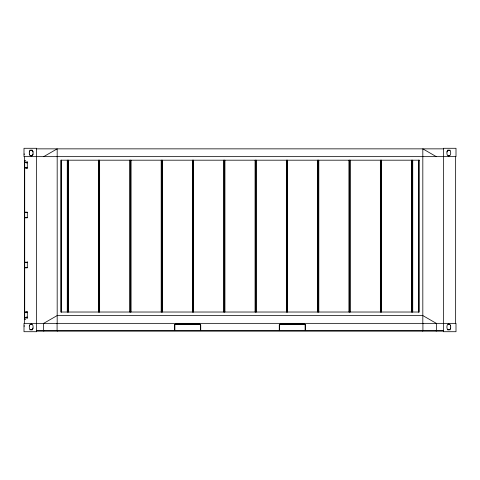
<?xml version="1.0" encoding="UTF-8"?>
<svg xmlns="http://www.w3.org/2000/svg" width="480" height="480" viewBox="0 0 480 480"><rect width="100%" height="100%" fill="white"/><g stroke="black" fill="none" stroke-linecap="round" stroke-linejoin="round"><path stroke-width="0.72" d="M436.41 330.438L436.41 323.352M43.686 156.648L57.18 148.854L57.18 323.352M43.686 323.352L57.18 315.564L422.82 315.564L436.314 323.352M36.606 148.854L443.394 148.854M29.718 150.198L32.664 150.198M447.336 150.198L450.282 150.198M30.672 155.832L32.076 155.832M447.924 155.832L449.328 155.832M25.062 160.716L25.77 160.716M27.306 162.132L24.354 162.132L24.354 156.648M25.77 162.204L26.478 162.204M24.546 162.312L24.354 212.154L27.306 212.154L27.306 217.824L24.354 217.824L24.354 262.176L27.306 262.176L27.306 267.846L24.354 267.846L24.546 317.688M25.77 162.312L26.952 162.312L26.952 163.02M27.306 162.486L24.534 162.486L24.534 167.448L27.306 167.448M24.354 167.802L27.306 167.802M25.77 167.976L26.952 167.976L26.952 167.268M25.77 168.084L26.478 168.084M24.354 212.508L27.66 212.508M27.306 217.47L24.534 217.47L24.534 212.508M27.306 262.53L24.534 262.53L24.534 267.492M24.354 267.492L27.66 267.492M25.77 311.916L26.478 311.916M25.77 312.024L26.952 312.024L26.952 312.732M24.354 312.198L27.306 312.198M27.306 312.552L24.534 312.552L24.534 317.514L27.306 317.514M25.77 317.688L26.952 317.688L26.952 316.98M25.77 317.796L26.478 317.796M27.306 317.868L24.354 317.868L24.354 323.352M25.062 319.284L25.77 319.284M30.672 324.168L32.076 324.168M447.924 324.168L449.328 324.168M29.718 329.802L32.664 329.802M447.336 329.802L450.282 329.802M36.606 330.438L174.528 330.438L174.528 324.774M443.394 330.438L305.472 330.438L305.472 324.774M36.606 331.146L443.394 331.146M436.314 156.648L422.82 148.854L422.82 323.352M455.646 156.648L455.646 323.352M436.218 330.438L436.218 331.146M422.916 323.352L422.916 330.438M422.724 330.438L422.724 331.146M418.572 160.188L418.572 312.024M418.392 160.188L418.392 312.024M412.728 160.188L412.728 312.024M412.548 160.188L412.548 312.024M411.84 160.188L411.84 312.024M411.666 160.188L411.666 312.024M381.42 160.188L381.42 312.024M381.24 160.188L381.24 312.024M380.532 160.188L380.532 312.024M380.358 160.188L380.358 312.024M350.112 160.188L350.112 312.024M349.932 160.188L349.932 312.024M349.224 160.188L349.224 312.024M349.05 160.188L349.05 312.024M318.804 160.188L318.804 312.024M318.624 160.188L318.624 312.024M317.916 160.188L317.916 312.024M317.742 160.188L317.742 312.024M287.496 160.188L287.496 312.024M287.316 160.188L287.316 312.024M286.608 160.188L286.608 312.024M286.434 160.188L286.434 312.024M256.188 160.188L256.188 312.024M256.008 160.188L256.008 312.024M255.3 160.188L255.3 312.024M255.126 160.188L255.126 312.024M224.874 160.188L224.874 312.024M224.7 160.188L224.7 312.024M223.992 160.188L223.992 312.024M223.812 160.188L223.812 312.024M193.566 160.188L193.566 312.024M193.392 160.188L193.392 312.024M192.684 160.188L192.684 312.024M192.504 160.188L192.504 312.024M162.258 160.188L162.258 312.024M162.084 160.188L162.084 312.024M161.376 160.188L161.376 312.024M161.196 160.188L161.196 312.024M130.95 160.188L130.95 312.024M130.776 160.188L130.776 312.024M130.068 160.188L130.068 312.024M129.888 160.188L129.888 312.024M99.642 160.188L99.642 312.024M99.468 160.188L99.468 312.024M98.76 160.188L98.76 312.024M98.58 160.188L98.58 312.024M68.334 160.188L68.334 312.024M68.16 160.188L68.16 312.024M67.452 160.188L67.452 312.024M67.272 160.188L67.272 312.024M61.608 160.188L61.608 312.024M61.428 160.188L61.428 312.024M57.276 330.438L57.276 331.146M57.084 323.352L57.084 330.438M43.782 330.438L43.782 331.146M43.59 323.352L43.59 330.438M27.558 261.792L27.558 262.32M27.306 161.688L27.306 168.54M27.306 311.46L27.306 318.312M26.85 162.666L26.85 163.02M26.85 167.268L26.85 167.622M26.85 312.378L26.85 312.732M26.85 316.98L26.85 317.334M24.708 160.716L24.708 319.284M24.18 153.864L24.18 154.5M24.18 325.692L24.18 326.328M32.994 327.996A1.806 1.806 0 0 1 29.622 328.896A5.664 5.664 0 0 1 29.622 325.074M29.382 325.974A1.806 1.806 0 0 1 32.754 325.074A5.664 5.664 0 0 1 32.754 328.896M450.618 325.974A1.806 1.806 0 0 0 447.246 325.074A5.664 5.664 0 0 0 447.246 328.896A1.806 1.806 0 0 0 450.618 327.996M450.378 325.074A5.664 5.664 0 0 1 450.378 328.896M29.382 152.004A1.806 1.806 0 0 1 31.188 150.198A1.806 1.806 0 0 1 32.994 152.004M29.622 154.926A5.664 5.664 0 0 1 29.622 151.104M32.994 154.026A1.806 1.806 0 0 1 31.188 155.832A1.806 1.806 0 0 1 29.382 154.026M32.754 151.104A5.664 5.664 0 0 1 32.754 154.926M447.006 152.004A1.806 1.806 0 0 1 450.378 151.104A5.664 5.664 0 0 1 450.378 154.926A1.806 1.806 0 0 1 447.246 154.926A5.664 5.664 0 0 1 447.246 151.104M174.528 325.128A1.062 1.062 0 0 1 175.59 324.06L199.668 324.06A1.062 1.062 0 0 1 200.73 325.128L200.73 330.438L279.27 330.438L279.27 325.128A1.062 1.062 0 0 1 280.332 324.06L304.41 324.06A1.062 1.062 0 0 1 305.472 325.128M36.606 148.29L24 148.29L24 156.648L456 156.648L456 148.29L443.394 148.29L443.394 331.71L456 331.71L456 323.352L24 323.352L24 331.71L36.606 331.71L36.606 148.29M419.28 160.188L60.72 160.188L60.72 312.024L419.28 312.024L419.28 160.188M199.668 324.42L175.59 324.42A0.708 0.708 0 0 0 174.882 325.128L174.882 330.438L200.376 330.438L200.376 325.128A0.708 0.708 0 0 0 199.668 324.42M304.41 324.42L280.332 324.42A0.708 0.708 0 0 0 279.624 325.128L279.624 330.438L305.118 330.438L305.118 325.128A0.708 0.708 0 0 0 304.41 324.42"/></g></svg>
